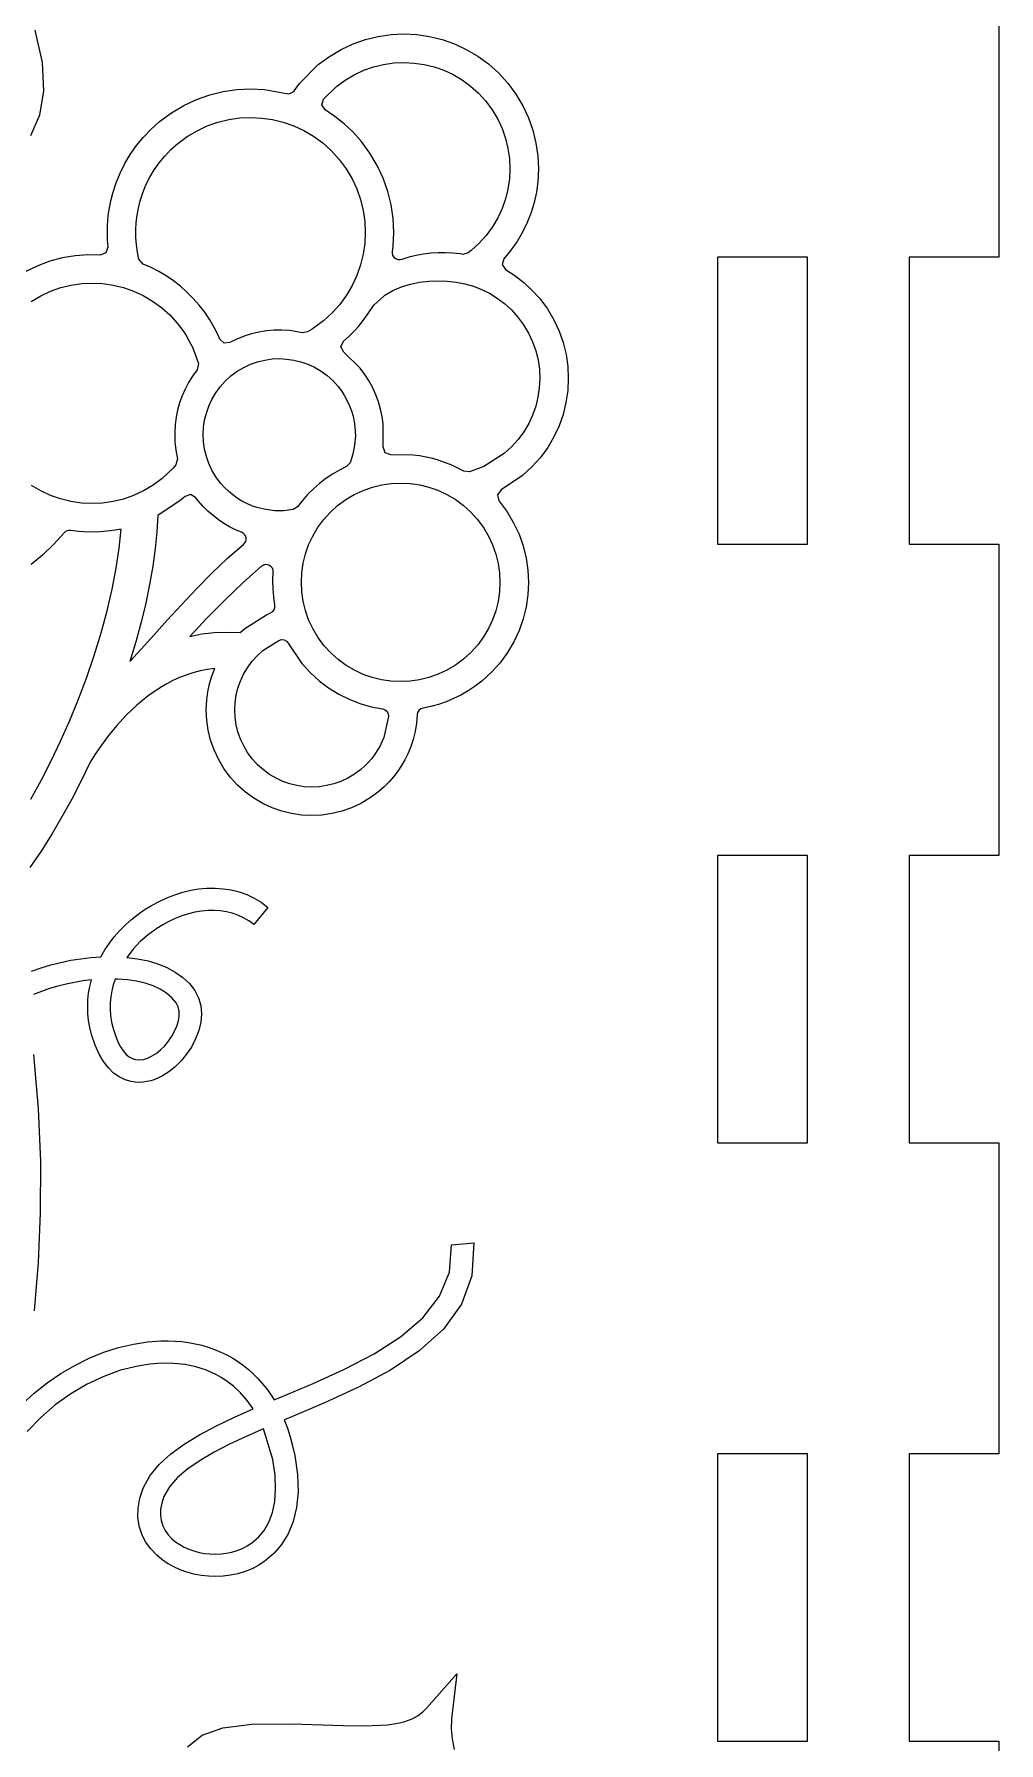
# Model space of a CAD drawing. Extents: x -338 to 50, y -399 to 300.
# Drawn here: x -275.8 to -243.5, y 138.7 to 195.8 of the extents above; entities that cross this region are included whole.
import ezdxf

# ---------------------------------------------------------------- set-up
doc = ezdxf.new("R2010")
doc.units = 0
doc.layers.add('LAYER_1', color=7, linetype='CONTINUOUS')

msp = doc.modelspace()

# ---------------------------------------------------------------- linework, layer by layer
at = {"layer": 'LAYER_1', "color": 250}
for points in [[(-243.5198, 238.7602), (-243.5198, 228.3602), (-246.5198, 228.3602), (-246.5198, 218.7602), (-243.5198, 218.7602), (-243.5198, 208.3602), (-246.5198, 208.3602), (-246.5198, 198.7602), (-243.5198, 198.7602), (-243.5198, 188.3602), (-246.5198, 188.3602), (-246.5198, 178.7602), (-243.5198, 178.7602), (-243.5198, 168.3602), (-246.5198, 168.3602), (-246.5198, 158.7602), (-243.5198, 158.7602), (-243.5198, 148.3602), (-246.5198, 148.3602), (-246.5198, 138.7602), (-243.5198, 138.7602), (-243.5198, 128.3602)], [(-275.7452, 195.9396), (-275.5014, 194.8577), (-275.455, 193.9135), (-275.5896, 193.0985), (-275.8888, 192.4045)], [(-276.0315, 187.8884), (-275.6368, 188.0782), (-275.2304, 188.2282), (-274.8153, 188.3385), (-274.3943, 188.4096), (-273.9703, 188.4416), (-273.5461, 188.4349), (-273.3596, 188.5077), (-273.2945, 188.697), (-273.3123, 188.9239), (-273.3193, 189.1511), (-273.3156, 189.3782), (-273.3013, 189.6047), (-273.2762, 189.8302), (-273.2406, 190.0544), (-273.1943, 190.2768), (-273.1376, 190.497), (-273.0287, 190.8338), (-272.8948, 191.1628), (-272.736, 191.4824), (-272.5525, 191.7912), (-272.3443, 192.0875), (-272.1118, 192.3699), (-271.8549, 192.6369), (-271.5739, 192.8868), (-271.1801, 193.1786), (-270.7668, 193.4245), (-270.3374, 193.6247), (-269.8954, 193.7798), (-269.444, 193.8899), (-268.9867, 193.9554), (-268.5269, 193.9766), (-268.068, 193.9538), (-267.3343, 193.8243), (-267.2617, 193.8167), (-267.1927, 193.8305), (-267.131, 193.8645), (-267.0805, 193.9172), (-266.8922, 194.1641), (-266.2678, 194.7895), (-265.8977, 195.0637), (-265.5093, 195.2947), (-265.1058, 195.4829), (-264.6904, 195.6286), (-264.2663, 195.732), (-263.8366, 195.7936), (-263.4046, 195.8135), (-262.9734, 195.7921), (-262.5462, 195.7297), (-262.1261, 195.6267), (-261.7164, 195.4833), (-261.3203, 195.2998), (-260.9409, 195.0766), (-260.5814, 194.814), (-260.245, 194.5122), (-259.9349, 194.1716), (-259.6607, 193.8015), (-259.4297, 193.4132), (-259.2415, 193.0097), (-259.0958, 192.5943), (-258.9924, 192.1702), (-258.9308, 191.7405), (-258.9109, 191.3084), (-258.9323, 190.8772), (-258.9801, 190.5282), (-259.055, 190.1835), (-259.1569, 189.845), (-259.2856, 189.5143), (-259.4409, 189.1932), (-259.6227, 188.8834), (-259.8307, 188.5866), (-260.0648, 188.3046), (-260.1233, 188.108), (-260.0073, 187.9389), (-259.6969, 187.7405), (-259.4023, 187.513), (-259.1253, 187.2565), (-258.8683, 186.9712), (-258.6122, 186.6255), (-258.3963, 186.2627), (-258.2205, 185.8857), (-258.0844, 185.4976), (-257.9878, 185.1014), (-257.9303, 184.6999), (-257.9117, 184.2963), (-257.9317, 183.8934), (-257.99, 183.4943), (-258.0862, 183.1019), (-258.2202, 182.7191), (-258.3916, 182.349), (-258.6001, 181.9946), (-258.8455, 181.6587), (-259.1274, 181.3444), (-259.4456, 181.0547), (-260.1595, 180.5806), (-260.2823, 180.4163), (-260.2319, 180.2175), (-260.2177, 180.2004), (-259.9574, 179.8491), (-259.7381, 179.4805), (-259.5595, 179.0975), (-259.4212, 178.7031), (-259.323, 178.3005), (-259.2646, 177.8926), (-259.2457, 177.4824), (-259.266, 177.0731), (-259.3252, 176.6676), (-259.423, 176.2689), (-259.5591, 175.88), (-259.7333, 175.5039), (-259.9452, 175.1438), (-260.1945, 174.8025), (-260.4809, 174.4832), (-260.8042, 174.1888), (-261.0285, 174.0163), (-261.2606, 173.8609), (-261.4994, 173.7224), (-261.7444, 173.6008), (-261.9945, 173.4961), (-262.2491, 173.4081), (-262.5073, 173.3369), (-262.7683, 173.2822), (-262.8451, 173.2548), (-262.9062, 173.2053), (-262.9475, 173.1384), (-262.9648, 173.0588), (-262.9889, 172.78), (-263.0349, 172.5036), (-263.1026, 172.2311), (-263.1918, 171.9638), (-263.2775, 171.7578), (-263.3766, 171.5569), (-263.4889, 171.3618), (-263.6145, 171.173), (-263.7531, 170.9914), (-263.9047, 170.8176), (-264.0693, 170.6523), (-264.2468, 170.4963), (-264.5368, 170.2814), (-264.8412, 170.1003), (-265.1574, 169.9528), (-265.483, 169.8387), (-265.8154, 169.7576), (-266.1522, 169.7094), (-266.4908, 169.6938), (-266.8288, 169.7105), (-267.1636, 169.7594), (-267.4928, 169.8401), (-267.8139, 169.9525), (-268.1244, 170.0963), (-268.4218, 170.2712), (-268.7036, 170.4771), (-268.9673, 170.7136), (-269.2103, 170.9805), (-269.4252, 171.2705), (-269.6063, 171.5749), (-269.7538, 171.8912), (-269.8679, 172.2168), (-269.949, 172.5492), (-269.9972, 172.886), (-270.0128, 173.2246), (-269.996, 173.5626), (-269.9595, 173.8309), (-269.9025, 174.0959), (-269.8252, 174.3563), (-269.7277, 174.6108), (-269.9779, 174.5776), (-270.2215, 174.5291), (-270.4584, 174.4663), (-270.6884, 174.3904), (-270.9116, 174.3024), (-271.1277, 174.2032), (-271.3368, 174.0939), (-271.5388, 173.9756), (-271.955, 173.691), (-272.3379, 173.3782), (-272.6867, 173.0474), (-273.0005, 172.7086), (-273.2787, 172.3719), (-273.5203, 172.0473), (-273.7247, 171.745), (-273.891, 171.475), (-274.1916, 170.8557), (-274.5073, 170.2464), (-274.8373, 169.6495), (-275.1809, 169.0675), (-275.5375, 168.5029), (-275.9063, 167.9581)], [(-275.8667, 186.8766), (-275.5485, 187.0659), (-275.218, 187.2201), (-274.8778, 187.3395), (-274.5304, 187.4242), (-274.1785, 187.4746), (-273.8246, 187.4909), (-273.4714, 187.4734), (-273.1215, 187.4223), (-272.7775, 187.3379), (-272.4419, 187.2204), (-272.1175, 187.0701), (-271.8067, 186.8873), (-271.5122, 186.6722), (-271.2367, 186.425), (-270.9827, 186.146), (-270.8341, 185.9533), (-270.7007, 185.7554), (-270.5823, 185.5529), (-270.4789, 185.3467), (-270.2765, 184.7966), (-270.319, 184.5849), (-270.469, 184.3799), (-270.6025, 184.1663), (-270.7194, 183.9452), (-270.8197, 183.7175), (-270.9031, 183.4843), (-270.9697, 183.2464), (-271.0193, 183.0049), (-271.0518, 182.7607), (-271.0679, 182.4748), (-271.0607, 182.1881), (-271.03, 181.9023), (-270.9756, 181.6188), (-271.0267, 181.4092), (-271.0267, 181.4092), (-271.1223, 181.3021), (-271.4888, 180.9588), (-271.7919, 180.7342), (-272.1101, 180.5449), (-272.4406, 180.3908), (-272.7808, 180.2714), (-273.1282, 180.1867), (-273.4801, 180.1363), (-273.834, 180.1199), (-274.1872, 180.1374), (-274.5371, 180.1885), (-274.8811, 180.2729), (-275.2167, 180.3904), (-275.5411, 180.5407), (-275.8519, 180.7236)], [(-275.8796, 170.2369), (-275.5307, 170.8704), (-275.1985, 171.5191), (-274.8837, 172.1798), (-274.5875, 172.8491), (-274.3106, 173.5237), (-274.0225, 174.2876), (-273.7621, 175.0481), (-273.5308, 175.8003), (-273.33, 176.5394), (-273.1609, 177.2607), (-273.025, 177.9593), (-272.9236, 178.6303), (-272.8581, 179.2691), (-272.8581, 179.2691), (-273.2116, 179.2079), (-273.5674, 179.1744), (-273.9241, 179.1682), (-274.2797, 179.1892), (-274.546, 179.223), (-274.6081, 179.225), (-274.6665, 179.2116), (-274.7193, 179.1835), (-274.7649, 179.1412), (-275.1196, 178.7489), (-275.4864, 178.3966), (-275.8614, 178.0846)], [(-275.8567, 164.4902), (-275.5367, 164.6033), (-275.2098, 164.7021), (-274.8778, 164.7865), (-274.5429, 164.856), (-274.2071, 164.9105), (-273.8723, 164.9495), (-273.5406, 164.9728), (-273.4046, 165.2051), (-273.2532, 165.4283), (-273.0875, 165.6417), (-272.9087, 165.8447), (-272.7179, 166.0367), (-272.5161, 166.2171), (-272.3045, 166.3853), (-272.0841, 166.5406), (-271.8405, 166.6915), (-271.589, 166.8266), (-271.3309, 166.9452), (-271.0677, 167.0466), (-270.8005, 167.1299), (-270.5309, 167.1945), (-270.2601, 167.2395), (-269.9894, 167.2643), (-269.7151, 167.268), (-269.4437, 167.2494), (-269.1766, 167.2077), (-268.915, 167.1421), (-268.6602, 167.0519), (-268.4138, 166.9362), (-268.1769, 166.7944), (-267.9509, 166.6257), (-268.4285, 166.0485), (-268.5952, 166.1726), (-268.7707, 166.2769), (-268.954, 166.3619), (-269.1441, 166.4282), (-269.3399, 166.4763), (-269.5404, 166.5068), (-269.7446, 166.5203), (-269.9514, 166.5173), (-270.1713, 166.497), (-270.392, 166.4598), (-270.6124, 166.4063), (-270.8314, 166.3371), (-271.0479, 166.253), (-271.2607, 166.1544), (-271.4688, 166.0421), (-271.6711, 165.9166), (-271.954, 165.7106), (-272.2176, 165.4803), (-272.4583, 165.2276), (-272.6728, 164.9545), (-272.3085, 164.907), (-271.9607, 164.8345), (-271.6326, 164.7365), (-271.3271, 164.6125), (-271.0475, 164.462), (-270.7969, 164.2845), (-270.5783, 164.0795), (-270.3948, 163.8464), (-270.2686, 163.6034), (-270.1967, 163.3422), (-270.1752, 163.0684), (-270.1999, 162.7875), (-270.2668, 162.5052), (-270.3719, 162.2269), (-270.5111, 161.9583), (-270.6803, 161.7048), (-270.8556, 161.493), (-271.0498, 161.3007), (-271.2595, 161.1321), (-271.4814, 160.9919), (-271.6064, 160.9287), (-271.7339, 160.8757), (-271.8635, 160.8334), (-271.9948, 160.8025), (-272.1273, 160.7835), (-272.2607, 160.7771), (-272.3943, 160.7839), (-272.5279, 160.8045), (-272.7292, 160.8636), (-272.9239, 160.9575), (-273.1101, 161.0883), (-273.286, 161.2582), (-273.4494, 161.4695), (-273.5987, 161.7242), (-273.7318, 162.0247), (-273.8469, 162.3731), (-273.9054, 162.611), (-273.9461, 162.8468), (-273.9699, 163.0803), (-273.9771, 163.3111), (-273.9685, 163.5389), (-273.9446, 163.7633), (-273.9061, 163.984), (-273.8536, 164.2006), (-274.1346, 164.1663), (-274.4163, 164.1198), (-274.6973, 164.0615), (-274.976, 163.9916), (-275.2511, 163.9102), (-275.521, 163.8176), (-275.7842, 163.714)], [(-275.7855, 161.7131), (-275.6276, 159.8915), (-275.5564, 158.1292), (-275.5626, 156.4205), (-275.6369, 154.7597), (-275.7702, 153.141)], [(-276.1768, 150.0073), (-275.7636, 150.3856), (-275.3285, 150.7309), (-274.875, 151.0419), (-274.4064, 151.3171), (-273.9261, 151.5551), (-273.4376, 151.7546), (-272.9441, 151.914), (-272.4491, 152.0321), (-271.9818, 152.1045), (-271.5173, 152.1377), (-271.2871, 152.1392), (-271.0586, 152.1304), (-270.8322, 152.1113), (-270.6084, 152.0816), (-270.3845, 152.0406), (-270.1641, 151.9885), (-269.9476, 151.9251), (-269.7353, 151.8502), (-269.5277, 151.7638), (-269.325, 151.6656), (-269.1277, 151.5556), (-268.936, 151.4335), (-268.7654, 151.3108), (-268.6004, 151.178), (-268.4412, 151.035), (-268.2882, 150.8816), (-268.1416, 150.7178), (-268.0017, 150.5434), (-267.8689, 150.3583), (-267.7433, 150.1624), (-267.4973, 150.266), (-266.4364, 150.7177), (-265.3914, 151.1942), (-264.4046, 151.7095), (-263.518, 152.2774), (-262.7739, 152.9117), (-262.2144, 153.6263), (-261.8818, 154.4349), (-261.8182, 155.3515), (-261.0712, 155.4159), (-261.1311, 154.3159), (-261.4852, 153.3592), (-262.0875, 152.527), (-262.8918, 151.8006), (-263.852, 151.1612), (-264.9221, 150.5901), (-266.0559, 150.0685), (-267.2073, 149.5776), (-267.4067, 149.4937), (-267.3019, 149.2202), (-267.2084, 148.9321), (-267.1264, 148.6293), (-267.0566, 148.3117), (-266.9643, 147.669), (-266.9467, 147.087), (-266.9974, 146.5642), (-267.1097, 146.099), (-267.2771, 145.6898), (-267.4931, 145.335), (-267.751, 145.033), (-268.0443, 144.7821), (-268.2578, 144.6417), (-268.4821, 144.5242), (-268.715, 144.4291), (-268.9547, 144.3557), (-269.1991, 144.3036), (-269.4464, 144.2721), (-269.6947, 144.2607), (-269.9418, 144.2689), (-270.186, 144.2961), (-270.4262, 144.342), (-270.6603, 144.4059), (-270.8864, 144.4874), (-271.1025, 144.5858), (-271.3066, 144.7006), (-271.4969, 144.8312), (-271.6712, 144.9771), (-271.872, 145.1885), (-272.0392, 145.4218), (-272.1689, 145.6759), (-272.2573, 145.9497), (-272.3004, 146.2421), (-272.2943, 146.5519), (-272.235, 146.878), (-272.1188, 147.2193), (-271.8948, 147.6282), (-271.5855, 148.0066), (-271.1999, 148.3585), (-270.7469, 148.6881), (-270.2355, 148.9995), (-269.6747, 149.2967), (-269.0733, 149.584), (-268.4404, 149.8653), (-268.6428, 150.1491), (-268.8637, 150.4016), (-269.1015, 150.6235), (-269.355, 150.8153), (-269.5109, 150.9145), (-269.6717, 151.004), (-269.8371, 151.0839), (-270.0069, 151.1544), (-270.3579, 151.2672), (-270.7226, 151.3434), (-271.1054, 151.3844), (-271.4985, 151.3896), (-271.8993, 151.36), (-272.3055, 151.2967), (-272.876, 151.1537), (-273.443, 150.9496), (-274.0001, 150.6873), (-274.5408, 150.3694), (-275.0588, 149.9985), (-275.5475, 149.5774), (-276.0006, 149.1087)], [(-270.6374, 138.5659), (-270.1529, 138.9604), (-269.4587, 139.2057), (-268.4866, 139.3258), (-267.1685, 139.3442), (-265.4362, 139.285), (-264.7535, 139.2694), (-264.1931, 139.289), (-263.954, 139.3109), (-263.7401, 139.3404), (-263.5493, 139.3769), (-263.3798, 139.4202), (-263.1326, 139.5103), (-262.9355, 139.618), (-262.7765, 139.7404), (-262.6437, 139.8749), (-261.6378, 141.0084), (-261.8183, 139.5028), (-261.8314, 139.176), (-261.7987, 138.8338), (-261.7261, 138.4773)]]:
    msp.add_lwpolyline(points, dxfattribs=at)
for points in [[(-266.0927, 193.6355), (-265.6626, 194.0534), (-265.3708, 194.2696), (-265.0647, 194.4518), (-264.7466, 194.6001), (-264.4192, 194.715), (-264.0849, 194.7965), (-263.7462, 194.845), (-263.4057, 194.8607), (-263.0659, 194.8438), (-262.7292, 194.7946), (-262.3981, 194.7134), (-262.0752, 194.6004), (-261.763, 194.4558), (-261.4639, 194.2798), (-261.1805, 194.0728), (-260.9153, 193.8349), (-260.6709, 193.5664), (-260.4547, 193.2747), (-260.2726, 192.9685), (-260.1242, 192.6505), (-260.0094, 192.3231), (-259.9279, 191.9888), (-259.8794, 191.6501), (-259.8637, 191.3096), (-259.8805, 190.9697), (-259.9297, 190.633), (-260.0109, 190.302), (-260.1239, 189.9791), (-260.2686, 189.6668), (-260.4445, 189.3678), (-260.6515, 189.0844), (-260.8894, 188.8192), (-261.1579, 188.5748), (-261.2555, 188.4966), (-261.44, 188.4495), (-261.5263, 188.4626), (-261.7704, 188.4899), (-262.0158, 188.503), (-262.2618, 188.5018), (-262.5076, 188.4862), (-262.7526, 188.4562), (-262.9962, 188.4116), (-263.2376, 188.3526), (-263.4762, 188.2789), (-263.5366, 188.2662), (-263.596, 188.2691), (-263.6526, 188.2873), (-263.7047, 188.3204), (-263.7473, 188.3652), (-263.776, 188.4173), (-263.7903, 188.475), (-263.7894, 188.5367), (-263.7674, 188.7233), (-263.7446, 189.1822), (-263.7658, 189.6421), (-263.8313, 190.0993), (-263.9414, 190.5507), (-264.0964, 190.9927), (-264.2967, 191.4221), (-264.5426, 191.8354), (-264.8344, 192.2292), (-265.1073, 192.534), (-265.4, 192.8102), (-265.7106, 193.0575), (-266.037, 193.2759), (-266.1483, 193.4428), (-266.0927, 193.6355)], [(-269.5602, 185.6173), (-269.6174, 185.7466), (-269.7491, 186.0099), (-269.8978, 186.2658), (-270.0636, 186.5131), (-270.2466, 186.7511), (-270.4465, 186.9789), (-270.6579, 187.1906), (-270.8798, 187.3861), (-271.1115, 187.5653), (-271.3521, 187.7281), (-271.6007, 187.8745), (-271.8565, 188.0043), (-272.1187, 188.1175), (-272.2626, 188.2831), (-272.3131, 188.5262), (-272.3476, 188.7713), (-272.3663, 189.0174), (-272.3692, 189.2638), (-272.3563, 189.5097), (-272.3279, 189.7543), (-272.2838, 189.9966), (-272.2243, 190.236), (-272.1372, 190.5052), (-272.0299, 190.7683), (-271.9025, 191.0241), (-271.7552, 191.2714), (-271.588, 191.5089), (-271.4011, 191.7355), (-271.1947, 191.9498), (-270.9687, 192.1507), (-270.6532, 192.3845), (-270.3221, 192.5815), (-269.9782, 192.7419), (-269.6241, 192.8661), (-269.2626, 192.9543), (-268.8963, 193.0067), (-268.5281, 193.0237), (-268.1605, 193.0055), (-267.7963, 192.9523), (-267.4383, 192.8645), (-267.0891, 192.7422), (-266.7514, 192.5858), (-266.428, 192.3955), (-266.1216, 192.1716), (-265.8348, 191.9143), (-265.5705, 191.624), (-265.3367, 191.3085), (-265.1397, 190.9774), (-264.9793, 190.6335), (-264.8551, 190.2794), (-264.7669, 189.9179), (-264.7145, 189.5517), (-264.6975, 189.1834), (-264.7157, 188.8159), (-264.7689, 188.4517), (-264.8567, 188.0937), (-264.979, 187.7445), (-265.1354, 187.4068), (-265.3256, 187.0833), (-265.5495, 186.7769), (-265.8068, 186.4901), (-266.0971, 186.2257), (-266.4716, 185.9529), (-266.6303, 185.8564), (-266.8018, 185.8304), (-267.2337, 185.8999), (-267.4881, 185.9154), (-267.7432, 185.9125), (-267.998, 185.8909), (-268.2512, 185.8507), (-268.502, 185.7916), (-268.749, 185.7137), (-268.9914, 185.6167), (-269.2279, 185.5006), (-269.4198, 185.4856), (-269.5602, 185.6173)], [(-264.1032, 182.0116), (-264.0977, 182.7855), (-264.1322, 183.0322), (-264.1844, 183.2767), (-264.2544, 183.518), (-264.3421, 183.755), (-264.4478, 183.9869), (-264.5715, 184.2125), (-264.7133, 184.4309), (-264.8734, 184.6411), (-265.4196, 185.1751), (-265.5108, 185.3577), (-265.4271, 185.544), (-265.237, 185.7151), (-265.0717, 185.8812), (-264.9282, 186.0413), (-264.8034, 186.1946), (-264.5978, 186.477), (-264.4302, 186.7212), (-264.3974, 186.7587), (-264.0694, 187.063), (-264.0408, 187.0857), (-263.7727, 187.2426), (-263.4875, 187.3655), (-263.1894, 187.4569), (-262.8829, 187.5191), (-262.5722, 187.5542), (-262.2615, 187.5646), (-261.9553, 187.5527), (-261.6578, 187.5207), (-261.3689, 187.4664), (-261.0854, 187.3861), (-260.8091, 187.2797), (-260.5421, 187.1477), (-260.2861, 186.9901), (-260.0433, 186.8072), (-259.8154, 186.5991), (-259.6044, 186.366), (-259.4063, 186.0986), (-259.2393, 185.818), (-259.1034, 185.5265), (-258.9981, 185.2264), (-258.9234, 184.92), (-258.8789, 184.6096), (-258.8645, 184.2974), (-258.88, 183.9859), (-258.925, 183.6773), (-258.9995, 183.3739), (-259.1031, 183.0779), (-259.2356, 182.7917), (-259.3969, 182.5176), (-259.5867, 182.2579), (-259.8047, 182.0148), (-260.0508, 181.7908), (-260.733, 181.3579), (-261.2143, 181.1759), (-261.3986, 181.1979), (-261.599, 181.3052), (-261.8039, 181.4013), (-262.0129, 181.4861), (-262.2256, 181.5595), (-262.4413, 181.6214), (-262.6596, 181.672), (-262.88, 181.7111), (-263.102, 181.7386), (-263.8483, 181.7462), (-264.0384, 181.8188), (-264.1032, 182.0116)], [(-267.1116, 179.9197), (-267.4162, 179.8827), (-267.7221, 179.8824), (-268.0256, 179.9185), (-268.3232, 179.9908), (-268.4936, 180.0499), (-268.6601, 180.1214), (-268.822, 180.2053), (-268.9786, 180.3013), (-269.129, 180.4096), (-269.2727, 180.5299), (-269.4089, 180.6623), (-269.5368, 180.8067), (-269.6918, 181.0158), (-269.8223, 181.2353), (-269.9287, 181.4633), (-270.011, 181.698), (-270.0695, 181.9377), (-270.1043, 182.1804), (-270.1156, 182.4246), (-270.1035, 182.6682), (-270.0682, 182.9096), (-270.01, 183.1469), (-269.929, 183.3783), (-269.8253, 183.6022), (-269.6991, 183.8165), (-269.5507, 184.0197), (-269.3802, 184.2098), (-269.1877, 184.385), (-268.9786, 184.54), (-268.7591, 184.6705), (-268.5311, 184.7769), (-268.2964, 184.8592), (-268.0568, 184.9177), (-267.814, 184.9524), (-267.5699, 184.9637), (-267.3263, 184.9516), (-267.0849, 184.9164), (-266.8476, 184.8581), (-266.6161, 184.7771), (-266.3923, 184.6734), (-266.1779, 184.5473), (-265.9747, 184.3989), (-265.7846, 184.2284), (-265.6094, 184.0359), (-265.4925, 183.8824), (-265.3889, 183.7232), (-265.2986, 183.559), (-265.2215, 183.3905), (-265.1575, 183.2183), (-265.1065, 183.0433), (-265.0686, 182.8661), (-265.0435, 182.6874), (-265.0301, 182.3815), (-265.0533, 182.0767), (-265.1127, 181.7767), (-265.2079, 181.4849), (-265.3284, 181.3566), (-265.5628, 181.2377), (-265.7916, 181.1031), (-266.014, 180.9529), (-266.2293, 180.7869), (-266.4338, 180.6077), (-266.6242, 180.4186), (-266.8004, 180.2201), (-266.9624, 180.0131), (-267.1116, 179.9197)], [(-263.1946, 180.7903), (-262.8796, 180.7443), (-262.5698, 180.6683), (-262.2677, 180.5626), (-261.9755, 180.4273), (-261.6957, 180.2627), (-261.4306, 180.069), (-261.1825, 179.8464), (-260.9538, 179.5952), (-260.7515, 179.3222), (-260.5811, 179.0358), (-260.4423, 178.7382), (-260.3349, 178.4319), (-260.2586, 178.1191), (-260.2132, 177.8022), (-260.1985, 177.4836), (-260.2143, 177.1656), (-260.2603, 176.8506), (-260.3363, 176.5408), (-260.442, 176.2387), (-260.5773, 175.9466), (-260.7419, 175.6668), (-260.9357, 175.4016), (-261.1582, 175.1535), (-261.4094, 174.9248), (-261.6824, 174.7226), (-261.9688, 174.5522), (-262.2664, 174.4134), (-262.5728, 174.306), (-262.8855, 174.2297), (-263.2024, 174.1843), (-263.521, 174.1696), (-263.839, 174.1854), (-264.154, 174.2314), (-264.4637, 174.3074), (-264.7658, 174.4131), (-265.058, 174.5484), (-265.3378, 174.713), (-265.603, 174.9068), (-265.8511, 175.1293), (-266.0798, 175.3805), (-266.282, 175.6535), (-266.4524, 175.9399), (-266.5912, 176.2375), (-266.6987, 176.5438), (-266.7749, 176.8566), (-266.8203, 177.1735), (-266.835, 177.4921), (-266.8192, 177.81), (-266.7732, 178.1251), (-266.6973, 178.4348), (-266.5915, 178.737), (-266.4562, 179.0291), (-266.2916, 179.3089), (-266.0979, 179.574), (-265.8753, 179.8221), (-265.6241, 180.0508), (-265.3511, 180.2531), (-265.0647, 180.4235), (-264.7671, 180.5623), (-264.4608, 180.6697), (-264.148, 180.746), (-263.8312, 180.7914), (-263.5126, 180.8061), (-263.1946, 180.7903)], [(-272.5695, 174.8448), (-272.1891, 175.2577), (-271.7709, 175.7204), (-271.3202, 176.2191), (-270.8423, 176.7394), (-270.3428, 177.2675), (-269.8269, 177.7892), (-269.3001, 178.2904), (-268.7677, 178.757), (-268.7248, 178.803), (-268.6962, 178.8565), (-268.6828, 178.9157), (-268.6852, 178.9787), (-268.7031, 179.0391), (-268.7348, 179.0909), (-268.779, 179.1324), (-268.8346, 179.1622), (-269.0364, 179.2474), (-269.2333, 179.3455), (-269.4246, 179.4565), (-269.6095, 179.5802), (-269.7875, 179.7166), (-269.9578, 179.8657), (-270.1199, 180.0274), (-270.2729, 180.2015), (-270.3721, 180.3279), (-270.5399, 180.4222), (-270.7228, 180.3616), (-270.8836, 180.2227), (-271.633, 179.7192), (-271.6621, 179.1793), (-271.7179, 178.6138), (-271.7997, 178.0256), (-271.9067, 177.4176), (-272.0379, 176.7926), (-272.1927, 176.1536), (-272.3701, 175.5034), (-272.5695, 174.8448)], [(-268.8835, 175.8066), (-268.726, 175.944), (-268.0007, 176.4044), (-267.862, 176.4667), (-267.7933, 176.5105), (-267.7448, 176.5724), (-267.7195, 176.6468), (-267.7204, 176.7283), (-267.7604, 177.0008), (-267.7826, 177.2745), (-267.7873, 177.5487), (-267.7745, 177.8222), (-267.779, 177.893), (-267.803, 177.957), (-267.8448, 178.0112), (-267.9025, 178.0525), (-267.9695, 178.0758), (-268.0379, 178.0786), (-268.1041, 178.0612), (-268.1645, 178.024), (-268.7851, 177.4784), (-269.3962, 176.8922), (-269.9897, 176.286), (-270.558, 175.6803), (-270.1609, 175.7618), (-269.7493, 175.8118), (-269.3235, 175.8277), (-268.8835, 175.8066)], [(-263.9208, 173.0048), (-264.0807, 172.3023), (-264.1434, 172.1524), (-264.2158, 172.0061), (-264.2979, 171.8639), (-264.3896, 171.7264), (-264.4909, 171.5939), (-264.6018, 171.4671), (-264.7222, 171.3464), (-264.852, 171.2323), (-265.0637, 171.0754), (-265.2858, 170.9433), (-265.5166, 170.8356), (-265.7542, 170.7523), (-265.9968, 170.6931), (-266.2426, 170.6579), (-266.4897, 170.6466), (-266.7363, 170.6588), (-266.9806, 170.6945), (-267.2209, 170.7534), (-267.4552, 170.8354), (-267.6818, 170.9403), (-267.8988, 171.068), (-268.1044, 171.2182), (-268.2968, 171.3909), (-268.4742, 171.5857), (-268.6311, 171.7974), (-268.7632, 172.0196), (-268.8709, 172.2504), (-268.9542, 172.488), (-269.0134, 172.7306), (-269.0486, 172.9764), (-269.06, 173.2235), (-269.0478, 173.4701), (-269.0121, 173.7144), (-268.9532, 173.9546), (-268.8712, 174.1889), (-268.7662, 174.4155), (-268.6385, 174.6325), (-268.4883, 174.8382), (-268.3156, 175.0306), (-268.1208, 175.208), (-267.5858, 175.549), (-267.4951, 175.5726), (-267.4066, 175.5618), (-267.3289, 175.5196), (-267.2708, 175.4493), (-266.8158, 174.7753), (-266.5396, 174.4702), (-266.2412, 174.1977), (-265.923, 173.9579), (-265.5876, 173.7513), (-265.2375, 173.5779), (-264.8753, 173.4381), (-264.5034, 173.3322), (-264.1244, 173.2603), (-264.0384, 173.2305), (-263.9718, 173.173), (-263.9306, 173.0953), (-263.9208, 173.0048)], [(-272.9714, 164.2262), (-273.0582, 164.2296), (-273.1219, 164.0361), (-273.1713, 163.8379), (-273.2056, 163.6355), (-273.2243, 163.4293), (-273.2264, 163.2198), (-273.2112, 163.0073), (-273.178, 162.7923), (-273.1261, 162.5753), (-273.0505, 162.3384), (-272.9679, 162.1352), (-272.8793, 161.9643), (-272.7854, 161.8239), (-272.6872, 161.7126), (-272.5856, 161.6287), (-272.4814, 161.5707), (-272.3755, 161.5369), (-272.2469, 161.5256), (-272.1135, 161.542), (-271.9774, 161.5835), (-271.8408, 161.6475), (-271.6873, 161.7447), (-271.5408, 161.8635), (-271.4035, 162.0007), (-271.2779, 162.153), (-271.1667, 162.316), (-271.0726, 162.4852), (-270.9983, 162.6571), (-270.9465, 162.8281), (-270.9196, 162.9945), (-270.9205, 163.1528), (-270.9516, 163.2993), (-271.0158, 163.4304), (-271.1597, 163.6067), (-271.3389, 163.7602), (-271.55, 163.8912), (-271.7898, 164.0004), (-272.0551, 164.088), (-272.3426, 164.1546), (-272.6491, 164.2005), (-272.9714, 164.2262)], [(-267.792, 148.1681), (-268.0961, 149.2005), (-268.6819, 148.942), (-269.2369, 148.6812), (-269.7524, 148.4157), (-270.2195, 148.1431), (-270.6294, 147.8609), (-270.9732, 147.5666), (-271.2422, 147.2579), (-271.4274, 146.9321), (-271.5018, 146.7152), (-271.5408, 146.5087), (-271.5466, 146.3133), (-271.5218, 146.1296), (-271.4687, 145.9582), (-271.3899, 145.7999), (-271.2876, 145.6552), (-271.1644, 145.5249), (-271.0391, 145.4206), (-270.9012, 145.3271), (-270.752, 145.2448), (-270.5931, 145.1741), (-270.4259, 145.1155), (-270.2518, 145.0693), (-270.0724, 145.036), (-269.889, 145.0159), (-269.7039, 145.0095), (-269.5186, 145.0174), (-269.3346, 145.0398), (-269.1534, 145.0773), (-268.9764, 145.1301), (-268.8051, 145.1987), (-268.641, 145.2836), (-268.4855, 145.385), (-268.2695, 145.5721), (-268.0805, 145.802), (-267.9237, 146.0762), (-267.8038, 146.3963), (-267.7257, 146.764), (-267.6945, 147.1808), (-267.7149, 147.6483), (-267.792, 148.1681)]]:
    msp.add_lwpolyline(points, close=True, dxfattribs=at)
at = {"layer": 'LAYER_1', "color": 20}
for points in [[(-252.9198, 178.7602), (-249.9198, 178.7602), (-249.9198, 188.3602), (-252.9198, 188.3602), (-252.9198, 178.7602), (-252.9198, 178.7602)], [(-252.9198, 158.7602), (-249.9198, 158.7602), (-249.9198, 168.3602), (-252.9198, 168.3602), (-252.9198, 158.7602), (-252.9198, 158.7602)], [(-252.9198, 138.7602), (-249.9198, 138.7602), (-249.9198, 148.3602), (-252.9198, 148.3602), (-252.9198, 138.7602), (-252.9198, 138.7602)]]:
    msp.add_lwpolyline(points, close=True, dxfattribs=at)

doc.saveas('drawing.dxf')
